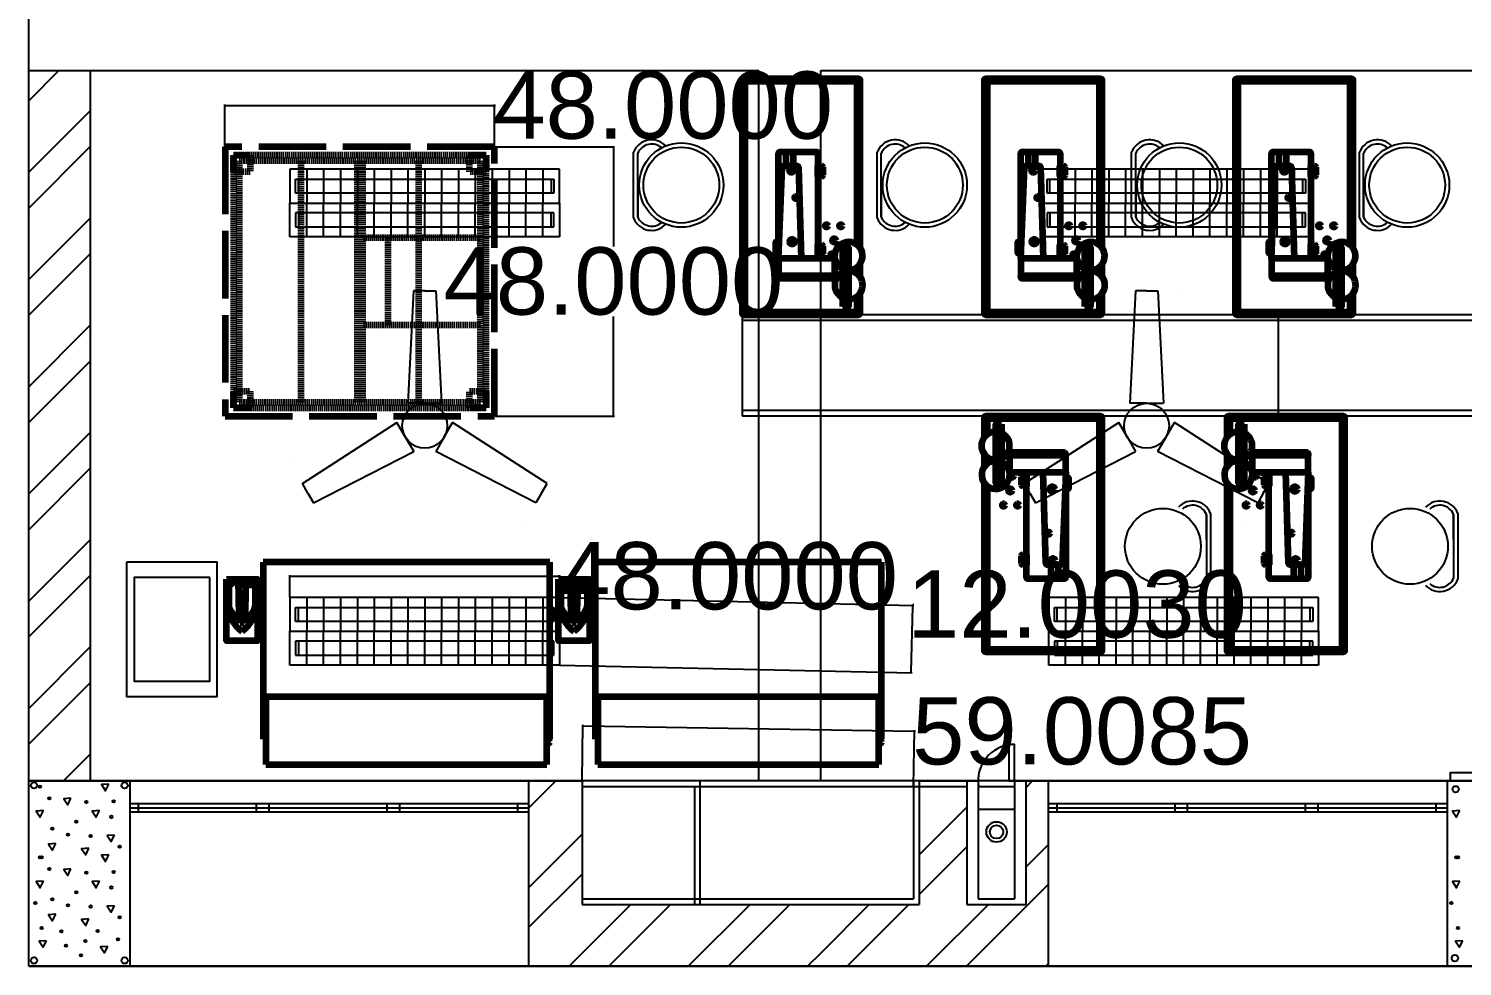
# Model space of a CAD drawing. Header units: inches. Extents: x 9 to 2198, y -380 to 182.
# Drawn here: x 9.2 to 264.4, y -309.1 to -142.1 of the extents above; entities that cross this region are included whole.
import ezdxf

# ---------------------------------------------------------------- set-up
doc = ezdxf.new("R2010")
doc.units = ezdxf.units.IN
doc.header["$MEASUREMENT"] = 0
doc.header["$PDMODE"] = 32
doc.header["$PDSIZE"] = -10
doc.linetypes.add('ACAD_ISO02W100', pattern=[15, 12, -3])
doc.linetypes.add('DASHED2', pattern=[0.375, 0.25, -0.125])
for name, color, linetype in [('beam', 50, 'Continuous'), ('center table', 30, 'Continuous'), ('chairs', 100, 'Continuous'), ('dimensions', 230, 'Continuous'), ('electrical', 60, 'Continuous'), ('fans', 210, 'Continuous'), ('front table', 124, 'Continuous'), ('machines', 21, 'Continuous'), ('outer wall', 10, 'Continuous'), ('pillar hatching', 40, 'Continuous'), ('steam and iron', 43, 'Continuous'), ('tables', 4, 'Continuous'), ('tubelights', 201, 'Continuous')]:
    doc.layers.add(name, color=color, linetype=linetype)
doc.styles.get("Standard").update_dxf_attribs({"font": 'arial.ttf'})
doc.dimstyles.get("Standard").update_dxf_attribs({"dimtxt": 11.9795, "dimasz": 0.18, "dimexe": 0.18, "dimexo": 0.0625, "dimgap": 0.09, "dimtad": 0, "dimtih": 1, "dimtoh": 1, "dimdec": 4, "dimzin": 0, "dimdsep": 46, "dimtxsty": 'Standard', "dimcen": 0.09, "dimadec": 0, "dimazin": 0, "dimtfac": 1, "dimtdec": 4, "dimtofl": 0, "dimtmove": 0, "dimatfit": 3, "dimfxl": 1, "dimtolj": 1, "dimtzin": 0, "dimarcsym": 0})

# ---------------------------------------------------------------- blocks, each defined once
blk = doc.blocks.new('*U40')
at = {"layer": 'fans'}
for p, q in [((-3.57, 10), (-4.57, -10)), ((-1.57, 10), (-3.57, 10)), ((-1.57, 10), (-1.57, 10)), ((-1.57, 10), (-1.57, 10)), ((-1.57, 10), (-1.57, 10)), ((-1.57, 10), (-1.57, 10)), ((-1.57, 10), (0.43, 10)), ((0.43, 10), (1.43, -10)), ((4.57, 10), (4.57, 10)), ((-1.57, -10), (-4.57, -10)), ((-1.57, -10), (1.43, -10))]:
    blk.add_line(p, q, dxfattribs=at)
blk = doc.blocks.new('*U41')
at = {"layer": 'fans', "color": 0, "linetype": 'ByBlock', "lineweight": -2, "transparency": 16777216}
blk.add_blockref('*U40', (1152.58, 51.52), dxfattribs=at)
for p, rotation in [((1138.1, 31.88), 120), ((1162.34, 29.16), 239.9999999999999)]:
    blk.add_blockref('*U40', p, dxfattribs=dict(at, rotation=rotation))
blk = doc.blocks.new('*U42')
at = {"layer": 'fans'}
for p, q in [((-3.57, 10), (-4.57, -10)), ((-1.57, 10), (-3.57, 10)), ((-1.57, 10), (-1.57, 10)), ((-1.57, 10), (-1.57, 10)), ((-1.57, 10), (-1.57, 10)), ((-1.57, 10), (-1.57, 10)), ((-1.57, 10), (0.43, 10)), ((0.43, 10), (1.43, -10)), ((4.57, 10), (4.57, 10)), ((-1.57, -10), (-4.57, -10)), ((-1.57, -10), (1.43, -10))]:
    blk.add_line(p, q, dxfattribs=at)
blk = doc.blocks.new('*U43')
at = {"layer": 'fans', "color": 0, "linetype": 'ByBlock', "lineweight": -2, "transparency": 16777216}
blk.add_blockref('*U42', (1152.58, 51.52), dxfattribs=at)
for p, rotation in [((1138.1, 31.88), 120), ((1162.34, 29.16), 239.9999999999999)]:
    blk.add_blockref('*U42', p, dxfattribs=dict(at, rotation=rotation))
blk = doc.blocks.new('TUBELIGHT')
for p, q in [((2377.8, 620.73), (2329.8, 620.73)), ((2329.8, 620.73), (2329.8, 614.73)), ((2332.8, 620.73), (2332.8, 614.73)), ((2335.8, 620.73), (2335.8, 614.73)), ((2338.8, 620.73), (2338.8, 614.73)), ((2341.8, 620.73), (2341.8, 614.73)), ((2344.8, 620.73), (2344.8, 614.73)), ((2347.8, 620.73), (2347.8, 614.73)), ((2350.8, 620.73), (2350.8, 614.73)), ((2353.8, 620.73), (2353.8, 614.73)), ((2356.8, 620.73), (2356.8, 614.73)), ((2359.8, 620.73), (2359.8, 614.73)), ((2362.8, 620.73), (2362.8, 614.73)), ((2365.8, 620.73), (2365.8, 614.73)), ((2368.8, 620.73), (2368.8, 614.73)), ((2371.8, 620.73), (2371.8, 614.73)), ((2374.8, 620.73), (2374.8, 614.73)), ((2377.8, 614.73), (2377.8, 620.73)), ((2330.8, 618.98), (2376.8, 618.98)), ((2330.8, 616.48), (2330.8, 618.98)), ((2331.3, 616.48), (2331.3, 618.98)), ((2376.3, 618.98), (2376.3, 616.48)), ((2376.8, 618.98), (2376.8, 616.48)), ((2376.8, 616.48), (2330.8, 616.48)), ((2329.8, 614.73), (2377.8, 614.73)), ((2329.8, 608.73), (2329.8, 614.73)), ((2376.8, 612.98), (2330.8, 612.98)), ((2330.8, 612.98), (2330.8, 610.48)), ((2331.3, 612.98), (2331.3, 610.48)), ((2332.8, 608.73), (2332.8, 614.73)), ((2335.8, 608.73), (2335.8, 614.73)), ((2338.8, 608.73), (2338.8, 614.73)), ((2341.8, 608.73), (2341.8, 614.73)), ((2344.8, 608.73), (2344.8, 614.73)), ((2347.8, 608.73), (2347.8, 614.73)), ((2350.8, 608.73), (2350.8, 614.73)), ((2353.8, 608.73), (2353.8, 614.73)), ((2356.8, 608.73), (2356.8, 614.73)), ((2359.8, 608.73), (2359.8, 614.73)), ((2362.8, 608.73), (2362.8, 614.73)), ((2365.8, 608.73), (2365.8, 614.73)), ((2368.8, 608.73), (2368.8, 614.73)), ((2371.8, 608.73), (2371.8, 614.73)), ((2374.8, 608.73), (2374.8, 614.73)), ((2376.3, 610.48), (2376.3, 612.98)), ((2376.8, 610.48), (2376.8, 612.98)), ((2377.8, 614.73), (2377.8, 608.73)), ((2330.8, 610.48), (2376.8, 610.48)), ((2377.8, 608.73), (2329.8, 608.73))]:
    blk.add_line(p, q)
blk = doc.blocks.new('*D52')
at = {"layer": 'Defpoints', "color": 0, "transparency": 16777216}
for p in [(92.14, -155.8), (44.14, -163.12), (92.14, -163.12)]:
    blk.add_point(p, dxfattribs=at)
at = {"layer": 'dimensions', "color": 0, "lineweight": -2, "transparency": 16777216}
for p, q in [((44.14, -163.06), (44.14, -155.62)), ((92.14, -163.06), (92.14, -155.62)), ((44.32, -155.8), (91.96, -155.8)), ((92.14, -155.8), (92.32, -155.8))]:
    blk.add_line(p, q, dxfattribs=at)
at = {"layer": 'dimensions', "color": 0, "transparency": 16777216}
for points in [[(44.32, -155.77), (44.32, -155.83), (44.14, -155.8)], [(91.96, -155.77), (91.96, -155.83), (92.14, -155.8)]]:
    blk.add_solid(points, dxfattribs=at)
at = {"layer": 'dimensions', "color": 0, "transparency": 16777216, "insert": (122.15, -155.8), "char_height": 11.9795, "attachment_point": 5}
blk.add_mtext('\\A1;48.0000', dxfattribs=at)
blk = doc.blocks.new('*D53')
at = {"layer": 'Defpoints', "color": 0, "transparency": 16777216}
for p in [(92.14, -163.12), (92.14, -211.12), (113.29, -211.12)]:
    blk.add_point(p, dxfattribs=at)
at = {"layer": 'dimensions', "color": 0, "lineweight": -2, "transparency": 16777216}
for p, q in [((92.21, -163.12), (113.47, -163.12)), ((113.29, -163.3), (113.29, -180.92)), ((113.29, -210.94), (113.29, -193.33)), ((92.21, -211.12), (113.47, -211.12))]:
    blk.add_line(p, q, dxfattribs=at)
at = {"layer": 'dimensions', "color": 0, "transparency": 16777216}
for points in [[(113.26, -163.3), (113.32, -163.3), (113.29, -163.12)], [(113.26, -210.94), (113.32, -210.94), (113.29, -211.12)]]:
    blk.add_solid(points, dxfattribs=at)
at = {"layer": 'dimensions', "color": 0, "transparency": 16777216, "insert": (113.29, -187.12), "char_height": 11.9795, "attachment_point": 5}
blk.add_mtext('\\A1;48.0000', dxfattribs=at)
blk = doc.blocks.new('*D54')
at = {"layer": 'Defpoints', "color": 0, "transparency": 16777216}
for p in [(166.86, -267.21), (107.69, -276.06), (166.69, -277.06)]:
    blk.add_point(p, dxfattribs=at)
at = {"layer": 'dimensions', "color": 0, "lineweight": -2, "transparency": 16777216}
for p, q in [((107.7, -275.99), (107.86, -266.03)), ((108.04, -266.21), (166.68, -267.2)), ((166.7, -276.99), (166.86, -267.03)), ((166.86, -267.21), (167.04, -267.21))]:
    blk.add_line(p, q, dxfattribs=at)
at = {"layer": 'dimensions', "color": 0, "transparency": 16777216}
for points in [[(108.04, -266.18), (108.04, -266.24), (107.86, -266.21)], [(166.68, -267.17), (166.68, -267.23), (166.86, -267.21)]]:
    blk.add_solid(points, dxfattribs=at)
at = {"layer": 'dimensions', "color": 0, "transparency": 16777216, "insert": (196.7, -267.21), "char_height": 11.9795, "attachment_point": 5}
blk.add_mtext('\\A1;59.0085', dxfattribs=at)
blk = doc.blocks.new('*D59')
at = {"layer": 'Defpoints', "color": 0, "transparency": 16777216}
for p in [(103.69, -239.6), (55.69, -243.41), (103.69, -243.41)]:
    blk.add_point(p, dxfattribs=at)
at = {"layer": 'dimensions', "color": 0, "lineweight": -2, "transparency": 16777216}
for p, q in [((55.69, -243.35), (55.69, -239.42)), ((55.87, -239.6), (103.51, -239.6)), ((103.69, -243.35), (103.69, -239.42)), ((103.69, -239.6), (103.87, -239.6))]:
    blk.add_line(p, q, dxfattribs=at)
at = {"layer": 'dimensions', "color": 0, "transparency": 16777216}
for points in [[(55.87, -239.57), (55.87, -239.63), (55.69, -239.6)], [(103.51, -239.57), (103.51, -239.63), (103.69, -239.6)]]:
    blk.add_solid(points, dxfattribs=at)
at = {"layer": 'dimensions', "color": 0, "transparency": 16777216, "insert": (133.71, -239.6), "char_height": 11.9795, "attachment_point": 5}
blk.add_mtext('\\A1;48.0000', dxfattribs=at)
blk = doc.blocks.new('*D60')
at = {"layer": 'Defpoints', "color": 0, "transparency": 16777216}
for p in [(103.96, -243.41), (166.58, -244.82), (103.69, -255.41)]:
    blk.add_point(p, dxfattribs=at)
at = {"layer": 'dimensions', "color": 0, "lineweight": -2, "transparency": 16777216}
for p, q in [((104.03, -243.41), (166.76, -244.82)), ((166.58, -244.82), (166.58, -244.64)), ((166.58, -244.64), (166.76, -244.64)), ((166.31, -256.64), (166.57, -245)), ((103.76, -255.41), (166.49, -256.82))]:
    blk.add_line(p, q, dxfattribs=at)
at = {"layer": 'dimensions', "color": 0, "transparency": 16777216}
for points in [[(166.54, -245), (166.6, -245), (166.58, -244.82)], [(166.28, -256.64), (166.34, -256.64), (166.31, -256.82)]]:
    blk.add_solid(points, dxfattribs=at)
at = {"layer": 'dimensions', "color": 0, "transparency": 16777216, "insert": (195.79, -244.64), "char_height": 11.9795, "attachment_point": 5}
blk.add_mtext('\\A1;12.0030', dxfattribs=at)

msp = doc.modelspace()

# ---------------------------------------------------------------- hatches: boundary and pattern name
at = {"layer": 'outer wall'}
h = msp.add_hatch(dxfattribs=at)
h.set_pattern_fill('ANSI32', color=1, scale=36)
h.set_pattern_definition([(45, (-659.076, -797.764), (-9.54594, 9.54594), []), (45, (-652.712, -797.764), (-9.54594, 9.54594), [])])
h.paths.add_polyline_path([(20.19477, -149.55658), (9.19477, -149.55658), (9.19477, -276.05658), (20.19477, -276.05658)])

# ---------------------------------------------------------------- linework, layer by layer
at = {"layer": 'beam'}
for p, q in [((9.19477, -149.55658), (139.19477, -149.55658)), ((139.19477, -276.05658), (139.19477, -149.55658)), ((150.19477, -149.55658), (266.19477, -149.55658)), ((150.19477, -276.05658), (150.19477, -149.55658))]:
    msp.add_line(p, q, dxfattribs=at)
at = {"layer": 'center table'}
for p, q in [((709.19477, -193.05658), (136.19477, -193.05658)), ((136.19477, -193.05658), (136.19477, -211.05658)), ((231.69477, -211.05658), (231.69477, -193.05658)), ((709.19477, -194.05658), (136.19477, -194.05658)), ((136.19477, -210.05658), (709.19477, -210.05658)), ((136.19477, -211.05658), (709.19477, -211.05658))]:
    msp.add_line(p, q, dxfattribs=at)
at = {"layer": 'chairs', "linetype": 'ByBlock'}
for p, q in [((116.87809, -175.79992), (116.87809, -164.12129)), ((117.62809, -175.65413), (117.62809, -164.26708)), ((160.22643, -175.79992), (160.22643, -164.12129)), ((160.97643, -175.65413), (160.97643, -164.26708)), ((205.53245, -175.79992), (205.53245, -164.12129)), ((206.28245, -175.65413), (206.28245, -164.26708)), ((246.08412, -175.79992), (246.08412, -164.12129)), ((246.83412, -175.65413), (246.83412, -164.26708)), ((117.62809, -171.23863), (117.62809, -175.65413)), ((160.97643, -171.23863), (160.97643, -175.65413)), ((206.28245, -171.23863), (206.28245, -175.65413)), ((246.83412, -171.23863), (246.83412, -175.65413)), ((218.8448, -232.99527), (218.8448, -228.57977)), ((218.8448, -228.57977), (218.8448, -239.96682)), ((219.5948, -228.43398), (219.5948, -240.11261)), ((262.83935, -232.99527), (262.83935, -228.57977)), ((262.83935, -228.57977), (262.83935, -239.96682)), ((263.58935, -228.43398), (263.58935, -240.11261))]:
    msp.add_line(p, q, dxfattribs=at)
for centre, radius in [((125.37575, -169.9606), 7.5), ((125.37575, -169.9606), 6.75), ((168.7241, -169.9606), 7.5), ((168.7241, -169.9606), 6.75), ((214.03011, -169.9606), 7.5), ((214.03011, -169.9606), 6.75), ((254.58179, -169.9606), 7.5), ((254.58179, -169.9606), 6.75), ((211.09713, -234.2733), 6.75), ((255.09169, -234.2733), 6.75)]:
    msp.add_circle(centre, radius, dxfattribs=at)
for centre, radius, start, end in [((120.09248, -165.33658), 3.43646, 43.0339046, 159.2895399), ((120.09248, -165.33658), 2.68646, 48.4094874, 156.5400873), ((163.44082, -165.33658), 3.43646, 43.0339046, 159.2895399), ((163.44082, -165.33658), 2.68646, 48.4094874, 156.5400873), ((208.74684, -165.33658), 3.43646, 43.0339046, 159.2895399), ((208.74684, -165.33658), 2.68646, 48.4094874, 156.5400873), ((249.29851, -165.33658), 3.43646, 43.0339046, 159.2895399), ((249.29851, -165.33658), 2.68646, 48.4094874, 156.5400873), ((120.09248, -174.58463), 3.43646, 200.7104601, 316.9660954), ((120.09248, -174.58463), 2.68646, 203.4599127, 311.5905126), ((163.44082, -174.58463), 3.43646, 200.7104601, 316.9660954), ((163.44082, -174.58463), 2.68646, 203.4599127, 311.5905126), ((208.74684, -174.58463), 3.43646, 200.7104601, 316.9660954), ((208.74684, -174.58463), 2.68646, 203.4599127, 311.5905126), ((249.29851, -174.58463), 3.43646, 200.7104601, 316.9660954), ((249.29851, -174.58463), 2.68646, 203.4599127, 311.5905126), ((216.38041, -229.64927), 3.43646, 20.7104601, 136.9660954), ((216.38041, -229.64927), 2.68646, 23.4599127, 131.5905126), ((260.37496, -229.64927), 3.43646, 20.7104601, 136.9660954), ((260.37496, -229.64927), 2.68646, 23.4599127, 131.5905126), ((216.38041, -238.89732), 3.43646, 223.0339046, 339.2895399), ((216.38041, -238.89732), 2.68646, 228.4094874, 336.5400873), ((260.37496, -238.89732), 3.43646, 223.0339046, 339.2895399), ((260.37496, -238.89732), 2.68646, 228.4094874, 336.5400873)]:
    msp.add_arc(centre, radius, start, end, dxfattribs=at)
at = {"layer": 'electrical'}
msp.add_lwpolyline([(280.82011, -276.02807), (262.32011, -276.02807), (262.32011, -274.52807), (280.82011, -274.52807)], close=True, dxfattribs=at)
at = {"layer": 'fans'}
for centre in [(79.69477, -212.80658), (208.19477, -212.80658)]:
    msp.add_circle(centre, 4, dxfattribs=at)
at = {"layer": 'front table', "linetype": 'DASHED2', "lineweight": 100}
for p, q in [((89.6443, -165.62225), (46.6443, -165.62225)), ((46.6443, -165.62225), (46.6443, -208.62225)), ((89.6443, -165.62225), (46.6443, -165.62225)), ((46.6443, -165.62225), (46.6443, -208.62225)), ((89.6443, -165.62225), (46.6443, -165.62225)), ((46.6443, -165.62225), (46.6443, -208.62225)), ((57.6443, -165.62225), (57.6443, -208.62225)), ((57.6443, -165.62225), (57.6443, -208.62225)), ((57.6443, -165.62225), (57.6443, -208.62225)), ((67.6443, -165.62225), (67.6443, -208.62225)), ((67.6443, -165.62225), (67.6443, -208.62225)), ((67.6443, -165.62225), (67.6443, -208.62225)), ((68.6443, -165.62225), (68.6443, -208.62225)), ((68.6443, -165.62225), (68.6443, -208.62225)), ((68.6443, -165.62225), (68.6443, -208.62225)), ((78.6443, -208.62225), (78.6443, -165.62225)), ((78.6443, -208.62225), (78.6443, -165.62225)), ((78.6443, -208.62225), (78.6443, -165.62225)), ((89.6443, -208.62225), (89.6443, -165.62225)), ((89.6443, -208.62225), (89.6443, -165.62225)), ((89.6443, -208.62225), (89.6443, -165.62225)), ((89.6443, -179.37225), (68.6443, -179.37225)), ((89.6443, -179.37225), (68.6443, -179.37225)), ((89.6443, -179.37225), (68.6443, -179.37225)), ((73.1443, -179.37225), (73.1443, -194.87225)), ((73.1443, -179.37225), (73.1443, -194.87225)), ((73.1443, -179.37225), (73.1443, -194.87225)), ((89.6443, -194.87225), (68.6443, -194.87225)), ((89.6443, -194.87225), (68.6443, -194.87225)), ((89.6443, -194.87225), (68.6443, -194.87225)), ((46.6443, -208.62225), (89.6443, -208.62225)), ((46.6443, -208.62225), (89.6443, -208.62225)), ((46.6443, -208.62225), (89.6443, -208.62225))]:
    msp.add_line(p, q, dxfattribs=at)
at = {"layer": 'front table', "linetype": 'ACAD_ISO02W100', "lineweight": 100}
msp.add_lwpolyline([(44.1443, -211.12225), (92.1443, -211.12225), (92.1443, -163.12225), (44.1443, -163.12225)], close=True, dxfattribs=at)
msp.add_lwpolyline([(44.1443, -211.12225), (92.1443, -211.12225), (92.1443, -163.12225), (44.1443, -163.12225)], close=True, dxfattribs=at)
msp.add_lwpolyline([(44.1443, -211.12225), (92.1443, -211.12225), (92.1443, -163.12225), (44.1443, -163.12225)], close=True, dxfattribs=at)
at = {"layer": 'front table', "linetype": 'DASHED2', "lineweight": 100}
for points in [[(45.6443, -209.62225), (90.6443, -209.62225), (90.6443, -164.62225), (45.6443, -164.62225)], [(45.6443, -164.62225), (48.6443, -164.62225), (48.6443, -167.62225), (45.6443, -167.62225)], [(45.6443, -209.62225), (90.6443, -209.62225), (90.6443, -164.62225), (45.6443, -164.62225)], [(45.6443, -164.62225), (48.6443, -164.62225), (48.6443, -167.62225), (45.6443, -167.62225)], [(45.6443, -209.62225), (90.6443, -209.62225), (90.6443, -164.62225), (45.6443, -164.62225)], [(45.6443, -164.62225), (48.6443, -164.62225), (48.6443, -167.62225), (45.6443, -167.62225)], [(87.6443, -164.62225), (90.6443, -164.62225), (90.6443, -167.62225), (87.6443, -167.62225)], [(87.6443, -164.62225), (90.6443, -164.62225), (90.6443, -167.62225), (87.6443, -167.62225)], [(87.6443, -164.62225), (90.6443, -164.62225), (90.6443, -167.62225), (87.6443, -167.62225)], [(45.6443, -206.62225), (48.6443, -206.62225), (48.6443, -209.62225), (45.6443, -209.62225)], [(45.6443, -206.62225), (48.6443, -206.62225), (48.6443, -209.62225), (45.6443, -209.62225)], [(45.6443, -206.62225), (48.6443, -206.62225), (48.6443, -209.62225), (45.6443, -209.62225)], [(87.6443, -206.62225), (90.6443, -206.62225), (90.6443, -209.62225), (87.6443, -209.62225)], [(87.6443, -206.62225), (90.6443, -206.62225), (90.6443, -209.62225), (87.6443, -209.62225)], [(87.6443, -206.62225), (90.6443, -206.62225), (90.6443, -209.62225), (87.6443, -209.62225)]]:
    msp.add_lwpolyline(points, close=True, dxfattribs=at)
at = {"layer": 'machines', "linetype": 'ByBlock', "lineweight": 100}
for p, q in [((143.99601, -164.04104), (143.99601, -166.54027)), ((145.27574, -164.03007), (145.27574, -166.54027)), ((187.08774, -164.04104), (187.08774, -166.54027)), ((188.36747, -164.03007), (188.36747, -166.54027)), ((231.75473, -164.04104), (231.75473, -166.54027)), ((233.03446, -164.03007), (233.03446, -166.54027)), ((143.31381, -167.42935), (143.09265, -167.46098)), ((143.09265, -167.68761), (143.09265, -167.46098)), ((143.09265, -167.68761), (143.31381, -167.68761)), ((149.6827, -166.54459), (150.29984, -166.54459)), ((149.6827, -168.42808), (149.6827, -166.54459)), ((149.6827, -166.74459), (150.09984, -166.74459)), ((150.09984, -168.22808), (149.6827, -168.22808)), ((150.29984, -168.42808), (149.6827, -168.42808)), ((150.34984, -166.99459), (150.34984, -167.97808)), ((150.54984, -166.79459), (150.54984, -168.17808)), ((186.40554, -167.42935), (186.18438, -167.46098)), ((186.18438, -167.68761), (186.18438, -167.46098)), ((186.18438, -167.68761), (186.40554, -167.68761)), ((192.77442, -166.54459), (193.39157, -166.54459)), ((192.77442, -168.42808), (192.77442, -166.54459)), ((192.77442, -166.74459), (193.19157, -166.74459)), ((193.19157, -168.22808), (192.77442, -168.22808)), ((193.39157, -168.42808), (192.77442, -168.42808)), ((193.44157, -166.99459), (193.44157, -167.97808)), ((193.64157, -166.79459), (193.64157, -168.17808)), ((231.07253, -167.42935), (230.85137, -167.46098)), ((230.85137, -167.68761), (230.85137, -167.46098)), ((230.85137, -167.68761), (231.07253, -167.68761)), ((237.44142, -166.54459), (238.05856, -166.54459)), ((237.44142, -168.42808), (237.44142, -166.54459)), ((237.44142, -166.74459), (237.85856, -166.74459)), ((237.85856, -168.22808), (237.44142, -168.22808)), ((238.05856, -168.42808), (237.44142, -168.42808)), ((238.10856, -166.99459), (238.10856, -167.97808)), ((238.30856, -166.79459), (238.30856, -168.17808)), ((149.6827, -180.55921), (150.29984, -180.55921)), ((149.6827, -182.44269), (149.6827, -180.55921)), ((149.6827, -180.75921), (150.09984, -180.75921)), ((150.34984, -181.00921), (150.34984, -181.99269)), ((150.54984, -180.80921), (150.54984, -182.19269)), ((192.77442, -180.55921), (193.39157, -180.55921)), ((192.77442, -182.44269), (192.77442, -180.55921)), ((192.77442, -180.75921), (193.19157, -180.75921)), ((193.44157, -181.00921), (193.44157, -181.99269)), ((193.64157, -180.80921), (193.64157, -182.19269)), ((237.44142, -180.55921), (238.05856, -180.55921)), ((237.44142, -182.44269), (237.44142, -180.55921)), ((237.44142, -180.75921), (237.85856, -180.75921)), ((238.10856, -181.00921), (238.10856, -181.99269)), ((238.30856, -180.80921), (238.30856, -182.19269)), ((150.09984, -182.24269), (149.6827, -182.24269)), ((150.29984, -182.44269), (149.6827, -182.44269)), ((193.19157, -182.24269), (192.77442, -182.24269)), ((193.39157, -182.44269), (192.77442, -182.44269)), ((237.85856, -182.24269), (237.44142, -182.24269)), ((238.05856, -182.44269), (237.44142, -182.44269)), ((185.9353, -223.32023), (185.9353, -221.93675)), ((186.1853, -221.68675), (186.80244, -221.68675)), ((186.3853, -221.88675), (186.80244, -221.88675)), ((186.80244, -221.68675), (186.80244, -223.57023)), ((229.12954, -223.32023), (229.12954, -221.93675)), ((229.37954, -221.68675), (229.99668, -221.68675)), ((229.57954, -221.88675), (229.99668, -221.88675)), ((229.99668, -221.68675), (229.99668, -223.57023)), ((186.1353, -223.12023), (186.1353, -222.13675)), ((186.80244, -223.57023), (186.1853, -223.57023)), ((186.80244, -223.37023), (186.3853, -223.37023)), ((229.32954, -223.12023), (229.32954, -222.13675)), ((229.99668, -223.57023), (229.37954, -223.57023)), ((229.99668, -223.37023), (229.57954, -223.37023)), ((185.9353, -237.33484), (185.9353, -235.95136)), ((186.1353, -237.13484), (186.1353, -236.15136)), ((186.1853, -235.70136), (186.80244, -235.70136)), ((186.3853, -235.90136), (186.80244, -235.90136)), ((186.80244, -235.70136), (186.80244, -237.58484)), ((193.39249, -236.44183), (193.17133, -236.44183)), ((193.17133, -236.70008), (193.39249, -236.66846)), ((193.39249, -236.44183), (193.39249, -236.66846)), ((229.12954, -237.33484), (229.12954, -235.95136)), ((229.32954, -237.13484), (229.32954, -236.15136)), ((229.37954, -235.70136), (229.99668, -235.70136)), ((229.57954, -235.90136), (229.99668, -235.90136)), ((229.99668, -235.70136), (229.99668, -237.58484)), ((236.58673, -236.44183), (236.36557, -236.44183)), ((236.36557, -236.70008), (236.58673, -236.66846)), ((236.58673, -236.44183), (236.58673, -236.66846)), ((186.80244, -237.58484), (186.1853, -237.58484)), ((186.80244, -237.38484), (186.3853, -237.38484)), ((191.20939, -240.09937), (191.20939, -237.58917)), ((192.48912, -240.0884), (192.48912, -237.58917)), ((229.99668, -237.58484), (229.37954, -237.58484)), ((229.99668, -237.38484), (229.57954, -237.38484)), ((234.40364, -240.09937), (234.40364, -237.58917)), ((235.68336, -240.0884), (235.68336, -237.58917))]:
    msp.add_line(p, q, dxfattribs=at)
for points in [[(157.19478, -181.14488), (157.19478, -151.29027, 0.414213562), (156.94478, -151.04027), (136.44478, -151.04027, 0.414213562), (136.19478, -151.29027), (136.19478, -192.79027, 0.414213562), (136.44478, -193.04027), (156.94478, -193.04027, 0.414213562), (157.19478, -192.79027), (157.19478, -189.23137)], [(156.69478, -180.6174), (156.69478, -151.79027, 0.414213562), (156.44478, -151.54027), (136.94478, -151.54027, 0.414213562), (136.69478, -151.79027), (136.69478, -192.29027, 0.414213562), (136.94478, -192.54027), (156.44478, -192.54027, 0.414213562), (156.69478, -192.29027), (156.69478, -189.74297)], [(200.28651, -181.14488), (200.28651, -151.29027, 0.414213562), (200.03651, -151.04027), (179.53651, -151.04027, 0.414213562), (179.28651, -151.29027), (179.28651, -192.79027, 0.414213562), (179.53651, -193.04027), (200.03651, -193.04027, 0.414213562), (200.28651, -192.79027), (200.28651, -189.23137)], [(199.78651, -180.6174), (199.78651, -151.79027, 0.414213562), (199.53651, -151.54027), (180.03651, -151.54027, 0.414213562), (179.78651, -151.79027), (179.78651, -192.29027, 0.414213562), (180.03651, -192.54027), (199.53651, -192.54027, 0.414213562), (199.78651, -192.29027), (199.78651, -189.74297)], [(244.9535, -181.14488), (244.9535, -151.29027, 0.414213562), (244.7035, -151.04027), (224.2035, -151.04027, 0.414213562), (223.9535, -151.29027), (223.9535, -192.79027, 0.414213562), (224.2035, -193.04027), (244.7035, -193.04027, 0.414213562), (244.9535, -192.79027), (244.9535, -189.23137)], [(244.4535, -180.6174), (244.4535, -151.79027, 0.414213562), (244.2035, -151.54027), (224.7035, -151.54027, 0.414213562), (224.4535, -151.79027), (224.4535, -192.29027, 0.414213562), (224.7035, -192.54027), (244.2035, -192.54027, 0.414213562), (244.4535, -192.29027), (244.4535, -189.74297)], [(179.29035, -222.98456), (179.29035, -252.83917, 0.414213562), (179.54035, -253.08917), (200.04035, -253.08917, 0.414213562), (200.29035, -252.83917), (200.29035, -211.33917, 0.414213562), (200.04035, -211.08917), (179.54035, -211.08917, 0.414213562), (179.29035, -211.33917), (179.29035, -214.89807)], [(179.79035, -223.51204), (179.79035, -252.33917, 0.414213562), (180.04035, -252.58917), (199.54035, -252.58917, 0.414213562), (199.79035, -252.33917), (199.79035, -211.83917, 0.414213562), (199.54035, -211.58917), (180.04035, -211.58917, 0.414213562), (179.79035, -211.83917), (179.79035, -214.38647)], [(222.4846, -222.98456), (222.4846, -252.83917, 0.414213562), (222.7346, -253.08917), (243.2346, -253.08917, 0.414213562), (243.4846, -252.83917), (243.4846, -211.33917, 0.414213562), (243.2346, -211.08917), (222.7346, -211.08917, 0.414213562), (222.4846, -211.33917), (222.4846, -214.89807)], [(222.9846, -223.51204), (222.9846, -252.33917, 0.414213562), (223.2346, -252.58917), (242.7346, -252.58917, 0.414213562), (242.9846, -252.33917), (242.9846, -211.83917, 0.414213562), (242.7346, -211.58917), (223.2346, -211.58917, 0.414213562), (222.9846, -211.83917), (222.9846, -214.38647)]]:
    msp.add_lwpolyline(points, format="xyb", dxfattribs=at)
for points in [[(142.69478, -183.04027), (142.69478, -164.29027, -0.414213562), (142.94478, -164.04027), (149.44478, -164.04027, -0.414213562), (149.69478, -164.29027), (149.69478, -183.04027)], [(185.78651, -183.04027), (185.78651, -164.29027, -0.414213562), (186.03651, -164.04027), (192.53651, -164.04027, -0.414213562), (192.78651, -164.29027), (192.78651, -183.04027)], [(230.4535, -183.04027), (230.4535, -164.29027, -0.414213562), (230.7035, -164.04027), (237.2035, -164.04027, -0.414213562), (237.4535, -164.29027), (237.4535, -183.04027)], [(142.69478, -183.04027), (143.34241, -166.78032, -0.402601402), (143.59221, -166.54027), (145.95653, -166.54027, -0.405445019), (146.20642, -166.78276), (146.69478, -183.04027)], [(185.78651, -183.04027), (186.43414, -166.78032, -0.402601402), (186.68394, -166.54027), (189.04826, -166.54027, -0.405445019), (189.29815, -166.78276), (189.78651, -183.04027)], [(230.4535, -183.04027), (231.10113, -166.78032, -0.402601402), (231.35093, -166.54027), (233.71525, -166.54027, -0.405445019), (233.96514, -166.78276), (234.4535, -183.04027)], [(142.69478, -183.04027), (142.69478, -186.04027), (152.69478, -186.04027), (152.69478, -183.29027, 0.414213562), (152.44478, -183.04027)], [(185.78651, -183.04027), (185.78651, -186.04027), (195.78651, -186.04027), (195.78651, -183.29027, 0.414213562), (195.53651, -183.04027)], [(230.4535, -183.04027), (230.4535, -186.04027), (240.4535, -186.04027), (240.4535, -183.29027, 0.414213562), (240.2035, -183.04027)], [(152.69478, -186.04027), (152.69478, -186.35276, -0.414213562), (152.44478, -186.60276), (142.97463, -186.60276, -0.414213562), (142.72463, -186.35276), (142.72463, -186.04027)], [(195.78651, -186.04027), (195.78651, -186.35276, -0.414213562), (195.53651, -186.60276), (186.06635, -186.60276, -0.414213562), (185.81635, -186.35276), (185.81635, -186.04027)], [(240.4535, -186.04027), (240.4535, -186.35276, -0.414213562), (240.2035, -186.60276), (230.73335, -186.60276, -0.414213562), (230.48335, -186.35276), (230.48335, -186.04027)], [(183.79035, -218.08917), (183.79035, -217.77668, -0.414213562), (184.04035, -217.52668), (193.51051, -217.52668, -0.414213562), (193.76051, -217.77668), (193.76051, -218.08917)], [(193.79035, -221.08917), (193.79035, -218.08917), (183.79035, -218.08917), (183.79035, -220.83917, 0.414213562), (184.04035, -221.08917)], [(226.9846, -218.08917), (226.9846, -217.77668, -0.414213562), (227.2346, -217.52668), (236.70475, -217.52668, -0.414213562), (236.95475, -217.77668), (236.95475, -218.08917)], [(236.9846, -221.08917), (236.9846, -218.08917), (226.9846, -218.08917), (226.9846, -220.83917, 0.414213562), (227.2346, -221.08917)], [(193.79035, -221.08917), (193.79035, -239.83917, -0.414213562), (193.54035, -240.08917), (187.04035, -240.08917, -0.414213562), (186.79035, -239.83917), (186.79035, -221.08917)], [(193.79035, -221.08917), (193.14273, -237.34912, -0.402601402), (192.89293, -237.58917), (190.5286, -237.58917, -0.405445019), (190.27872, -237.34668), (189.79035, -221.08917)], [(236.9846, -221.08917), (236.9846, -239.83917, -0.414213562), (236.7346, -240.08917), (230.2346, -240.08917, -0.414213562), (229.9846, -239.83917), (229.9846, -221.08917)], [(236.9846, -221.08917), (236.33697, -237.34912, -0.402601402), (236.08717, -237.58917), (233.72285, -237.58917, -0.405445019), (233.47296, -237.34668), (232.9846, -221.08917)]]:
    msp.add_lwpolyline(points, format="xyb", close=True, dxfattribs=at)
for points in [[(142.68829, -180.08329), (142.68829, -182.07546), (142.20911, -182.07546), (142.20911, -180.08329)], [(142.68829, -180.71046), (142.68829, -181.92789), (142.24597, -181.92789), (142.24597, -180.71046)], [(154.11181, -191.57984), (154.11181, -181.07984), (155.11181, -181.07984), (155.11181, -191.57984)], [(154.11181, -191.57984), (154.11181, -181.07984), (155.11181, -181.07984), (155.11181, -191.57984)], [(185.78002, -180.08329), (185.78002, -182.07546), (185.30083, -182.07546), (185.30083, -180.08329)], [(185.78002, -180.71046), (185.78002, -181.92789), (185.3377, -181.92789), (185.3377, -180.71046)], [(197.20353, -191.57984), (197.20353, -181.07984), (198.20353, -181.07984), (198.20353, -191.57984)], [(197.20353, -191.57984), (197.20353, -181.07984), (198.20353, -181.07984), (198.20353, -191.57984)], [(230.44701, -180.08329), (230.44701, -182.07546), (229.96783, -182.07546), (229.96783, -180.08329)], [(230.44701, -180.71046), (230.44701, -181.92789), (230.00469, -181.92789), (230.00469, -180.71046)], [(241.87053, -191.57984), (241.87053, -181.07984), (242.87053, -181.07984), (242.87053, -191.57984)], [(241.87053, -191.57984), (241.87053, -181.07984), (242.87053, -181.07984), (242.87053, -191.57984)], [(182.37333, -212.5496), (182.37333, -223.0496), (181.37333, -223.0496), (181.37333, -212.5496)], [(182.37333, -212.5496), (182.37333, -223.0496), (181.37333, -223.0496), (181.37333, -212.5496)], [(225.56757, -212.5496), (225.56757, -223.0496), (224.56757, -223.0496), (224.56757, -212.5496)], [(225.56757, -212.5496), (225.56757, -223.0496), (224.56757, -223.0496), (224.56757, -212.5496)], [(193.79684, -224.04614), (193.79684, -222.05398), (194.27603, -222.05398), (194.27603, -224.04614)], [(193.79684, -223.41898), (193.79684, -222.20154), (194.23917, -222.20154), (194.23917, -223.41898)], [(236.99109, -224.04614), (236.99109, -222.05398), (237.47027, -222.05398), (237.47027, -224.04614)], [(236.99109, -223.41898), (236.99109, -222.20154), (237.43341, -222.20154), (237.43341, -223.41898)]]:
    msp.add_lwpolyline(points, close=True, dxfattribs=at)
for points in [[(156.69478, -185.77256), (156.69478, -184.5481)], [(157.19478, -186.28416), (157.19478, -184.02062)], [(199.78651, -185.77256), (199.78651, -184.5481)], [(200.28651, -186.28416), (200.28651, -184.02062)], [(244.4535, -185.77256), (244.4535, -184.5481)], [(244.9535, -186.28416), (244.9535, -184.02062)], [(179.29035, -217.84528), (179.29035, -220.10882)], [(179.79035, -218.35688), (179.79035, -219.58134)], [(222.4846, -217.84528), (222.4846, -220.10882)], [(222.9846, -218.35688), (222.9846, -219.58134)]]:
    msp.add_lwpolyline(points, dxfattribs=at)
for centre, radius in [((144.93678, -167.35558), 0.36505), ((188.02851, -167.35558), 0.36505), ((232.6955, -167.35558), 0.36505), ((145.74771, -172.18842), 0.2361), ((188.83944, -172.18842), 0.2361), ((233.50643, -172.18842), 0.2361), ((151.23818, -177.20802), 0.24787), ((153.74666, -177.20802), 0.24787), ((194.32991, -177.20802), 0.24787), ((196.83838, -177.20802), 0.24787), ((238.9969, -177.20802), 0.24787), ((241.50538, -177.20802), 0.24787), ((145.08422, -180.0464), 0.44407), ((152.5718, -179.80953), 0.34337), ((188.17594, -180.0464), 0.44407), ((195.66352, -179.80953), 0.34337), ((232.84294, -180.0464), 0.44407), ((240.33052, -179.80953), 0.34337), ((152.15901, -182.37931), 0.24787), ((195.25074, -182.37931), 0.24787), ((239.91773, -182.37931), 0.24787), ((154.53405, -191.08442), 0.26374), ((154.53405, -191.08442), 0.26374), ((197.62577, -191.08442), 0.26374), ((197.62577, -191.08442), 0.26374), ((242.29277, -191.08442), 0.26374), ((242.29277, -191.08442), 0.26374), ((181.95109, -213.04501), 0.26374), ((181.95109, -213.04501), 0.26374), ((225.14533, -213.04501), 0.26374), ((225.14533, -213.04501), 0.26374), ((184.32613, -221.75013), 0.24787), ((227.52037, -221.75013), 0.24787), ((183.91334, -224.31991), 0.34337), ((191.40092, -224.08304), 0.44407), ((227.10758, -224.31991), 0.34337), ((234.59516, -224.08304), 0.44407), ((182.73848, -226.92142), 0.24787), ((185.24696, -226.92142), 0.24787), ((225.93272, -226.92142), 0.24787), ((228.4412, -226.92142), 0.24787), ((190.73743, -231.94102), 0.2361), ((233.93167, -231.94102), 0.2361), ((191.54836, -236.77386), 0.36505), ((234.7426, -236.77386), 0.36505)]:
    msp.add_circle(centre, radius, dxfattribs=at)
for centre, radius, start, end in [((150.09984, -166.99459), 0.25, 0, 90), ((150.09984, -167.97808), 0.25, 270, 0), ((150.29984, -166.79459), 0.25, 0, 90), ((150.29984, -168.17808), 0.25, 270, 0), ((193.19157, -166.99459), 0.25, 0, 90), ((193.19157, -167.97808), 0.25, 270, 0), ((193.39157, -166.79459), 0.25, 0, 90), ((193.39157, -168.17808), 0.25, 270, 0), ((237.85856, -166.99459), 0.25, 0, 90), ((237.85856, -167.97808), 0.25, 270, 0), ((238.05856, -166.79459), 0.25, 0, 90), ((238.05856, -168.17808), 0.25, 270, 0), ((150.09984, -181.00921), 0.25, 0, 90), ((150.29984, -180.80921), 0.25, 0, 90), ((155.14966, -182.58275), 2.5, 269.1324235, 245.4717745), ((193.19157, -181.00921), 0.25, 0, 90), ((193.39157, -180.80921), 0.25, 0, 90), ((198.24139, -182.58275), 2.5, 269.1324235, 245.4717745), ((237.85856, -181.00921), 0.25, 0, 90), ((238.05856, -180.80921), 0.25, 0, 90), ((242.90838, -182.58275), 2.5, 269.1324235, 245.4717745), ((150.09984, -181.99269), 0.25, 270, 0), ((150.29984, -182.19269), 0.25, 270, 0), ((193.19157, -181.99269), 0.25, 270, 0), ((193.39157, -182.19269), 0.25, 270, 0), ((237.85856, -181.99269), 0.25, 270, 0), ((238.05856, -182.19269), 0.25, 270, 0), ((155.17526, -187.75777), 2.5, 115.1747027, 244.8252973), ((155.17526, -187.75777), 2.5, 268.5456897, 91.4543103), ((198.26698, -187.75777), 2.5, 115.1747027, 244.8252973), ((198.26698, -187.75777), 2.5, 268.5456897, 91.4543103), ((242.93398, -187.75777), 2.5, 115.1747027, 244.8252973), ((242.93398, -187.75777), 2.5, 268.5456897, 91.4543103), ((181.30988, -216.37167), 2.5, 88.5456897, 271.4543103), ((181.30988, -216.37167), 2.5, 295.1747027, 64.8252973), ((224.50412, -216.37167), 2.5, 88.5456897, 271.4543103), ((224.50412, -216.37167), 2.5, 295.1747027, 64.8252973), ((181.33548, -221.54669), 2.5, 89.1324235, 65.4717745), ((224.52972, -221.54669), 2.5, 89.1324235, 65.4717745), ((186.1853, -221.93675), 0.25, 90, 180), ((186.3853, -222.13675), 0.25, 90, 180), ((229.37954, -221.93675), 0.25, 90, 180), ((229.57954, -222.13675), 0.25, 90, 180), ((186.1853, -223.32023), 0.25, 180, 270), ((186.3853, -223.12023), 0.25, 180, 270), ((229.37954, -223.32023), 0.25, 180, 270), ((229.57954, -223.12023), 0.25, 180, 270), ((186.1853, -235.95136), 0.25, 90, 180), ((186.1853, -237.33484), 0.25, 180, 270), ((186.3853, -236.15136), 0.25, 90, 180), ((186.3853, -237.13484), 0.25, 180, 270), ((229.37954, -235.95136), 0.25, 90, 180), ((229.37954, -237.33484), 0.25, 180, 270), ((229.57954, -236.15136), 0.25, 90, 180), ((229.57954, -237.13484), 0.25, 180, 270)]:
    msp.add_arc(centre, radius, start, end, dxfattribs=at)
at = {"layer": 'outer wall'}
for p, q in [((9.19477, -309.05658), (9.19477, 20.94342)), ((20.19477, -276.05658), (20.19477, -149.55658)), ((791.19477, -276.05658), (9.19477, -276.05658)), ((9.19477, -276.05658), (27.19477, -276.05658)), ((27.19477, -276.05658), (98.19477, -276.05658)), ((27.19477, -276.05658), (27.19477, -280.05658)), ((98.19477, -276.05658), (107.69477, -276.05658)), ((98.19477, -276.05658), (98.19477, -309.05658)), ((107.69477, -276.05658), (107.69477, -298.05658)), ((107.69477, -277.05658), (167.69477, -277.05658)), ((127.69477, -277.05658), (127.69477, -298.05658)), ((128.69477, -276.05658), (128.69477, -298.05658)), ((166.69477, -276.05658), (166.69477, -297.05658)), ((167.69477, -276.05658), (178.19477, -276.05658)), ((167.69477, -276.05658), (167.69477, -298.05658)), ((167.69477, -277.05658), (176.19477, -277.05658)), ((176.19477, -276.05658), (176.19477, -298.05658)), ((178.19477, -276.05658), (178.19477, -297.05658)), ((178.19477, -277.05658), (184.69477, -277.05658)), ((183.69477, -276.05658), (384.19477, -276.05658)), ((184.69477, -276.05658), (184.69477, -297.05658)), ((186.69477, -276.05658), (186.69477, -298.05658)), ((190.69477, -276.05658), (190.69477, -309.05658)), ((261.69477, -276.05658), (261.69477, -309.05658)), ((27.19477, -280.05658), (98.19477, -280.05658)), ((27.19477, -280.05658), (27.19477, -281.55658)), ((28.69477, -280.05658), (28.69477, -281.55658)), ((49.69477, -280.05658), (49.69477, -281.55658)), ((51.94477, -280.05658), (51.94477, -281.55658)), ((72.94477, -280.05658), (72.94477, -281.55658)), ((75.19477, -280.05658), (75.19477, -281.55658)), ((96.19477, -280.05658), (96.19477, -281.55658)), ((190.69478, -280.05658), (261.69478, -280.05658)), ((190.69478, -280.05658), (190.69478, -281.55658)), ((192.19478, -280.05658), (192.19478, -281.55658)), ((213.19478, -280.05658), (213.19478, -281.55658)), ((215.44478, -280.05658), (215.44478, -281.55658)), ((236.44478, -280.05658), (236.44478, -281.55658)), ((238.69478, -280.05658), (238.69478, -281.55658)), ((259.69478, -280.05658), (259.69478, -281.55658)), ((27.19477, -280.80658), (98.19477, -280.80658)), ((27.19477, -281.55658), (98.19477, -281.55658)), ((27.19477, -281.55658), (27.19477, -309.05658)), ((178.19477, -281.05658), (184.69477, -281.05658)), ((190.69478, -280.80658), (261.69478, -280.80658)), ((190.69478, -281.55658), (261.69478, -281.55658)), ((107.69477, -297.05658), (166.69477, -297.05658)), ((107.69477, -298.05658), (167.69477, -298.05658)), ((176.19477, -298.05658), (186.69477, -298.05658)), ((178.19477, -297.05658), (184.69477, -297.05658)), ((791.19477, -309.05658), (9.19477, -309.05658)), ((9.19477, -309.05658), (791.19477, -309.05658))]:
    msp.add_line(p, q, dxfattribs=at)
at = {"layer": 'outer wall', "linetype": 'Continuous'}
for p, q in [((98.19477, -280.91007), (103.04827, -276.05658)), ((186.69477, -277.26288), (187.90108, -276.05658)), ((167.69477, -289.19182), (176.19477, -280.69182)), ((98.19477, -295.05221), (107.69477, -285.55221)), ((167.69477, -296.26288), (176.19477, -287.76288)), ((186.69477, -291.40502), (190.69477, -287.40502)), ((98.19477, -302.12327), (107.69477, -292.62327)), ((176.11429, -309.05658), (190.69477, -294.47609)), ((105.40361, -309.05658), (116.40361, -298.05658)), ((112.47468, -309.05658), (123.47468, -298.05658)), ((126.61681, -309.05658), (137.61681, -298.05658)), ((139.19477, -303.54968), (144.68788, -298.05658)), ((150.19477, -306.69182), (158.83001, -298.05658)), ((154.90108, -309.05658), (165.90108, -298.05658)), ((169.04322, -309.05658), (180.04322, -298.05658)), ((133.68788, -309.05658), (139.19477, -303.54968)), ((147.83001, -309.05658), (150.19477, -306.69182)), ((190.25642, -309.05658), (190.69477, -308.61822))]:
    msp.add_line(p, q, dxfattribs=at)
at = {"layer": 'outer wall'}
msp.add_lwpolyline([(183.69477, -276.05658), (184.69477, -276.05658), (184.69477, -269.55658), (183.69477, -269.55658)], close=True, dxfattribs=at)
for centre, radius in [((184.69477, -276.05658), 3.410605131648481e-13), ((181.49519, -285.1294), 1.81502), ((181.49519, -285.1294), 1.18965)]:
    msp.add_circle(centre, radius, dxfattribs=at)
msp.add_arc((184.69477, -276.05658), 6.51245, 93.5439256, 188.832824, dxfattribs=at)
at = {"layer": 'pillar hatching'}
for points in [[(23.45773, -276.61546), (22.157, -276.69417), (22.87553, -277.78128)], [(16.72678, -279.13647), (15.42605, -279.21518), (16.14458, -280.30229)], [(11.84684, -281.32134), (10.54611, -281.40006), (11.26464, -282.48717)], [(21.77499, -281.32134), (20.47426, -281.40006), (21.1928, -282.48717)], [(263.95893, -281.32134), (262.65819, -281.40006), (263.37673, -282.48717)], [(24.46737, -285.69109), (23.16664, -285.76981), (23.88518, -286.85692)], [(14.0344, -287.2037), (12.73367, -287.28242), (13.45221, -288.36953)], [(19.92398, -288.04404), (18.62325, -288.12275), (19.34179, -289.20986)], [(23.45773, -289.1963), (22.157, -289.27502), (22.87553, -290.36213)], [(16.72678, -291.71731), (15.42605, -291.79603), (16.14458, -292.88314)], [(11.84684, -293.90219), (10.54611, -293.9809), (11.26464, -295.06801)], [(21.77499, -293.90219), (20.47426, -293.9809), (21.1928, -295.06801)], [(263.95893, -293.90219), (262.65819, -293.9809), (263.37673, -295.06801)], [(24.46737, -298.27194), (23.16664, -298.35065), (23.88518, -299.43776)], [(14.0344, -299.78454), (12.73367, -299.86326), (13.45221, -300.95037)], [(19.92398, -300.62488), (18.62325, -300.7036), (19.34179, -301.79071)], [(12.35166, -304.49043), (11.05093, -304.56914), (11.76947, -305.65625)], [(23.28946, -305.49883), (21.98872, -305.57755), (22.70726, -306.66466)], [(264.46375, -304.49043), (263.16302, -304.56914), (263.88155, -305.65625)]]:
    msp.add_lwpolyline(points, close=True, dxfattribs=at)
for centre, radius in [((10.14807, -276.8381), 0.56589), ((11.20228, -277.04373), 0.21161), ((26.27702, -276.8381), 0.56589), ((263.21299, -277.51786), 0.56589), ((12.89722, -279.15981), 0.21161), ((19.4651, -279.79463), 0.21161), ((24.33806, -279.68883), 0.21161), ((17.66423, -283.28616), 0.21161), ((23.91432, -282.43973), 0.21161), ((13.42688, -284.55581), 0.21161), ((16.18115, -285.61384), 0.21161), ((20.20664, -285.82545), 0.21161), ((25.3974, -287.72992), 0.21161), ((11.20228, -289.62458), 0.21161), ((11.52007, -289.63439), 0.21161), ((263.31436, -289.62458), 0.21161), ((263.63216, -289.63439), 0.21161), ((12.89722, -291.74066), 0.21161), ((19.4651, -292.37548), 0.21161), ((24.33806, -292.26968), 0.21161), ((17.66423, -295.86701), 0.21161), ((23.91432, -295.02057), 0.21161), ((10.3548, -297.77147), 0.21161), ((13.42688, -297.13665), 0.21161), ((16.18115, -298.19469), 0.21161), ((20.20664, -298.40629), 0.21161), ((262.46688, -297.77147), 0.21161), ((25.3974, -300.31077), 0.21161), ((11.52007, -302.21523), 0.21161), ((15.01589, -302.85006), 0.21161), ((21.47784, -302.74425), 0.21161), ((263.63216, -302.21523), 0.21161), ((15.86335, -305.38935), 0.21161), ((19.25323, -304.54292), 0.21161), ((25.0796, -304.22551), 0.21161), ((10.14807, -308.01201), 0.56589), ((18.5117, -307.08221), 0.21161), ((26.27702, -308.01201), 0.56589), ((263.07687, -307.60415), 0.56589)]:
    msp.add_circle(centre, radius, dxfattribs=at)
at = {"layer": 'steam and iron', "linetype": 'ByBlock', "lineweight": 100}
for p, q in [((101.93816, -237.09858), (50.93816, -237.09858)), ((50.93816, -237.09858), (50.93816, -268.59858)), ((101.93816, -268.59858), (101.93816, -237.09858)), ((161.0221, -237.09858), (110.0221, -237.09858)), ((110.0221, -237.09858), (110.0221, -268.59858)), ((161.0221, -268.59858), (161.0221, -237.09858)), ((44.81925, -241.17907), (44.81316, -241.17907)), ((44.81316, -241.17907), (44.81316, -245.04484)), ((49.56316, -241.17907), (45.93456, -241.17907)), ((46.56316, -241.17907), (47.81316, -241.17907)), ((46.81316, -247.92907), (46.56316, -241.17907)), ((47.81316, -241.17907), (47.56316, -247.92907)), ((49.56316, -245.04484), (49.56316, -241.17907)), ((103.90318, -241.17907), (103.8971, -241.17907)), ((103.8971, -241.17907), (103.8971, -245.04484)), ((108.6471, -241.17907), (105.0185, -241.17907)), ((105.6471, -241.17907), (106.8971, -241.17907)), ((105.8971, -247.92907), (105.6471, -241.17907)), ((106.8971, -241.17907), (106.6471, -247.92907)), ((108.6471, -245.04484), (108.6471, -241.17907)), ((47.56316, -247.92907), (46.81316, -247.92907)), ((106.6471, -247.92907), (105.8971, -247.92907)), ((50.93816, -261.09858), (50.93816, -268.59858)), ((101.43816, -261.09858), (51.43816, -261.09858)), ((101.43816, -261.09858), (51.43816, -261.09858)), ((51.43816, -261.09858), (51.43816, -273.09858)), ((101.43816, -273.09858), (101.43816, -261.09858)), ((101.93816, -268.59858), (101.93816, -261.09858)), ((110.0221, -261.09858), (110.0221, -268.59858)), ((160.5221, -261.09858), (110.5221, -261.09858)), ((160.5221, -261.09858), (110.5221, -261.09858)), ((110.5221, -261.09858), (110.5221, -273.09858)), ((160.5221, -273.09858), (160.5221, -261.09858)), ((161.0221, -268.59858), (161.0221, -261.09858)), ((50.93816, -268.59858), (51.43816, -268.59858)), ((101.43816, -268.59858), (101.93816, -268.59858)), ((110.0221, -268.59858), (110.5221, -268.59858)), ((160.5221, -268.59858), (161.0221, -268.59858)), ((51.43816, -273.09858), (101.43816, -273.09858)), ((110.5221, -273.09858), (160.5221, -273.09858))]:
    msp.add_line(p, q, dxfattribs=at)
for points in [[(44.43816, -240.09858), (49.93816, -240.09858), (49.93816, -251.09858), (44.43816, -251.09858)], [(103.5221, -240.09858), (109.0221, -240.09858), (109.0221, -251.09858), (103.5221, -251.09858)], [(47.47328, -247.15185), (47.25323, -247.15185), (47.25323, -246.73408), (47.47328, -246.73408)], [(106.55721, -247.15185), (106.33716, -247.15185), (106.33716, -246.73408), (106.55721, -246.73408)]]:
    msp.add_lwpolyline(points, close=True, dxfattribs=at)
for points in [[(50.93816, -246.22775), (49.9411, -246.22775), (49.9411, -246.57765), (50.93816, -246.57765)], [(110.0221, -246.22775), (109.02504, -246.22775), (109.02504, -246.57765), (110.0221, -246.57765)]]:
    msp.add_lwpolyline(points, dxfattribs=at)
for centre, radius in [((49.56316, -246.92907), 0), ((108.6471, -246.92907), 0), ((101.68816, -269.12681), 0.25425), ((160.7721, -269.12681), 0.25425)]:
    msp.add_circle(centre, radius, dxfattribs=at)
for centre, radius, start, end in [((45.3769, -241.58452), 0.68947, 36.0193565, 144.6260436), ((92.25066, -242.86657), 45.71865, 177.8847016, 186.3574912), ((2.12566, -242.86657), 45.71865, 353.6425088, 2.1152984), ((104.46084, -241.58452), 0.68947, 36.0193565, 144.6260436), ((151.3346, -242.86657), 45.71865, 177.8847016, 186.3574912), ((61.2096, -242.86657), 45.71865, 353.6425088, 2.1152984), ((50.50027, -244.79945), 5.6924, 177.5293797, 234.4194082), ((47.18816, -244.55407), 2.375, 180, 258.3487422), ((43.87605, -244.79945), 5.6924, 305.5805918, 2.4706203), ((47.18816, -244.55407), 2.375, 281.6512578, 0), ((109.58421, -244.79946), 5.6924, 177.5293797, 234.4194082), ((106.2721, -244.55407), 2.375, 180, 258.3487422), ((102.95999, -244.79946), 5.6924, 305.5805918, 2.4706203), ((106.2721, -244.55407), 2.375, 281.6512578, 0)]:
    msp.add_arc(centre, radius, start, end, dxfattribs=at)
at = {"layer": 'tables'}
for points in [[(26.69477, -237.05658), (42.69477, -237.05658), (42.69477, -261.05658), (26.69477, -261.05658)], [(41.44477, -239.80658), (27.94477, -239.80658), (27.94477, -258.30658), (41.44477, -258.30658)]]:
    msp.add_lwpolyline(points, close=True, dxfattribs=at)

# ---------------------------------------------------------------- block references
at = {"layer": 'fans'}
for name, p in [('*U43', (-1071.31066, -250.32846)), ('*U41', (-942.81066, -250.32846))]:
    msp.add_blockref(name, p, dxfattribs=at)
at = {"layer": 'tubelights'}
for p in [(-2274.10042, -787.87835), (-2140.33279, -787.87835), (-2274.10042, -864.13886), (-2139.0276, -864.13886)]:
    msp.add_blockref('TUBELIGHT', p, dxfattribs=at)

# ---------------------------------------------------------------- dimensions: what is measured, and where the dimension line sits
at = {"layer": 'dimensions'}
for base, p1, p2, picture, middle in [((92.1443, -155.79771), (44.1443, -163.12225), (92.1443, -163.12225), '*D52', (122.15467, -155.79771)), ((103.69477, -239.60396), (55.69477, -243.41), (103.69477, -243.41), '*D59', (133.70515, -239.60396))]:
    dim = msp.add_linear_dim(base=base, p1=p1, p2=p2, dimstyle='Standard', dxfattribs=at)
    dim.commit()
    dim.dimension.update_dxf_attribs({"geometry": picture, "text_midpoint": middle})
dim = msp.add_linear_dim(base=(113.29239, -211.12225), p1=(92.1443, -163.12225), p2=(92.1443, -211.12225), angle=90, dimstyle='Standard', dxfattribs=at)
dim.commit()
dim.dimension.update_dxf_attribs({"geometry": '*D53', "text_midpoint": (113.29239, -187.12225)})
for p1, p2, distance, picture, middle in [((103.69477, -255.41), (103.96477, -243.41), -62.62786, '*D60', (195.78631, -244.63881)), ((107.69477, -276.05658), (166.69477, -277.05658), 9.85196, '*D54', (196.69639, -267.20908))]:
    dim = msp.add_aligned_dim(p1=p1, p2=p2, distance=distance, dimstyle='Standard', dxfattribs=at)
    dim.commit()
    dim.dimension.update_dxf_attribs({"geometry": picture, "text_midpoint": middle})

doc.saveas('drawing.dxf')
